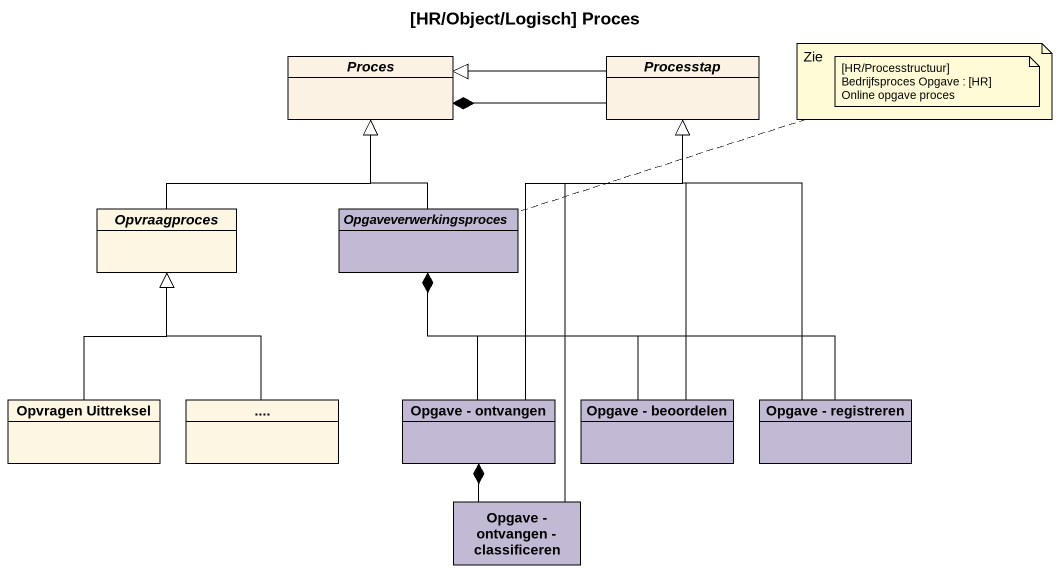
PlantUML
@startuml
title [HR/Object/Logisch] Proces
hide circle
hide empty members
abstract class Proces #FCF2E3
abstract class Processtap #FCF2E3
abstract class Opvraagproces
abstract class Opgaveverwerkingsproces #C2BAD4
class "Opvragen Uittreksel" as Opvragen_Uittreksel
class "...." as class1
class "Opgave - ontvangen" as Opgave_ontvangen #C2BAD4
class "Opgave - beoordelen" as Opgave_beoordelen #C2BAD4
class "Opgave - registreren" as Opgave_registreren #C2BAD4
class "Opgave - ontvangen - classificeren" as Opgave_ontvangen_2 #C2BAD4
Processtap -left-|> Proces
Processtap -left-* Proces
Opvraagproces -up-|> Proces
Opgaveverwerkingsproces -up-|> Proces
Opvragen_Uittreksel -up-|> Opvraagproces
class1 -up-|> Opvraagproces
Opgave_ontvangen -up-|> Processtap
Opgave_ontvangen -up-* Opgaveverwerkingsproces
Opgave_beoordelen -up-|> Processtap
Opgave_beoordelen -up-* Opgaveverwerkingsproces
Opgave_registreren -up-|> Processtap
Opgave_registreren -left-* Opgaveverwerkingsproces
Opgave_ontvangen_2 -up-|> Processtap
Opgave_ontvangen_2 -up-* Opgave_ontvangen
note right of Opgaveverwerkingsproces : Zie
note as N2
  [HR/Processtructuur] Bedrijfsproces Opgave : [HR] Online opgave proces
end note
@enduml
